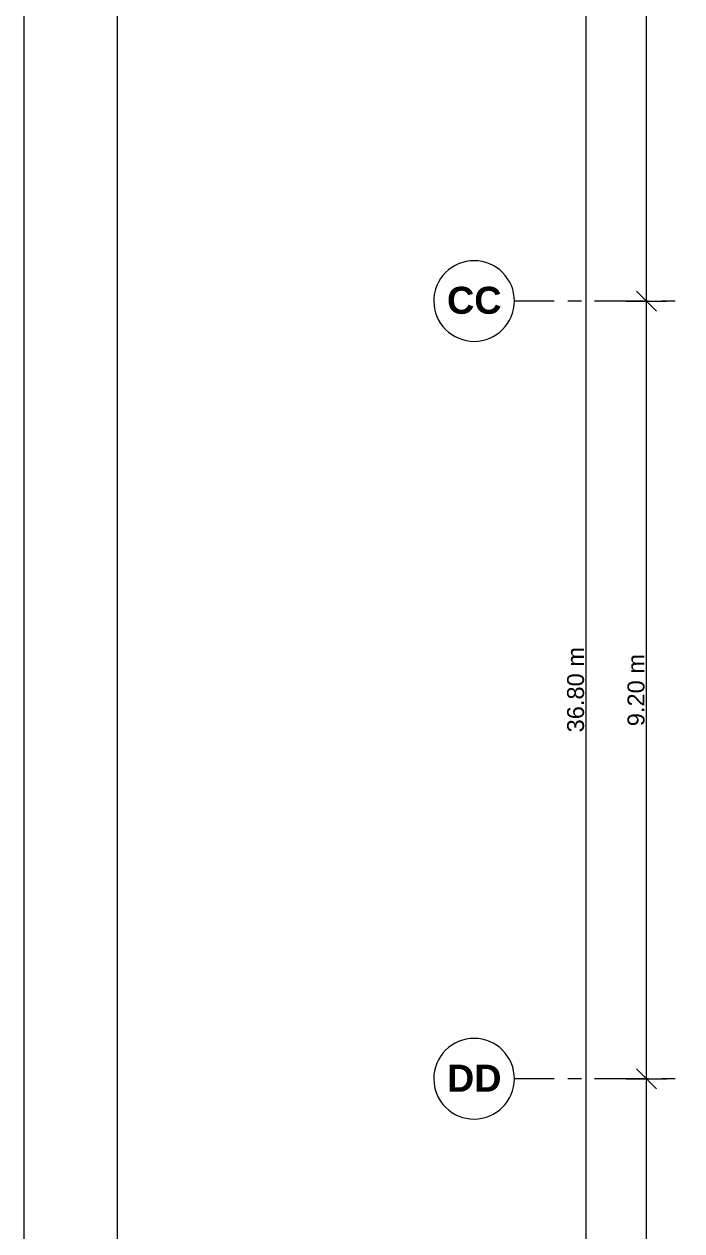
# Model space of a CAD drawing. Header units: metres. Extents: x -2 to 237, y -8 to 52.
# Drawn here: x -2.09 to 5.69, y 22.65 to 36.92 of the extents above; entities that cross this region are included whole.
import ezdxf

# ---------------------------------------------------------------- set-up
doc = ezdxf.new("R2010")
doc.units = ezdxf.units.M
for name, color, linetype, lineweight in [('HVAC - Ductos', 5, 'Continuous', 0), ('PDF3_Text', 7, 'Continuous', 0), ('pie de plano', 7, 'Continuous', 0)]:
    doc.layers.add(name, color=color, linetype=linetype, lineweight=lineweight)
doc.layers.add('PDF3_Geometry', color=7, linetype='Continuous', lineweight=0, true_color=0xaaaaaa)
doc.styles.add('PDF Helvetica', font='')
doc.styles.add('PDF Helvetica Bold', font='')
doc.styles.get('PDF Helvetica').set_extended_font_data('Helvetica')
doc.styles.get('PDF Helvetica Bold').set_extended_font_data('Helvetica', bold=True)

msp = doc.modelspace()

# ---------------------------------------------------------------- linework, layer by layer
at = {"layer": 'HVAC - Ductos', "color": 252, "lineweight": 0, "true_color": 0x939598}
for points in [[(4.561, 10.405), (4.561, 47.682)], [(5.276, 10.405), (5.276, 15.241), (5.276, 24.444), (5.276, 33.643), (5.276, 42.842), (5.276, 47.682)], [(5.156, 33.762), (5.276, 33.643), (5.395, 33.524)], [(5.037, 33.643), (5.276, 33.643), (5.514, 33.643)], [(5.156, 24.563), (5.276, 24.444), (5.395, 24.325)], [(5.037, 24.444), (5.276, 24.444), (5.514, 24.444)]]:
    msp.add_lwpolyline(points, dxfattribs=at)
at = {"layer": 'PDF3_Geometry', "lineweight": 0}
for points in [[(3.236, 34.12, 0.418271), (2.759, 33.643, 0.414665), (3.236, 33.166, 0.411075), (3.713, 33.643, 0.41469)], [(3.236, 24.921, 0.418241), (2.759, 24.444, 0.414665), (3.236, 23.967, 0.411075), (3.713, 24.444, 0.414661)]]:
    msp.add_lwpolyline(points, format="xyb", close=True, dxfattribs=at)
for points in [[(4.185, 33.643), (3.713, 33.643)], [(4.185, 24.444), (3.713, 24.444)]]:
    msp.add_lwpolyline(points, dxfattribs=at)
at = {"layer": 'PDF3_Geometry', "color": 252, "lineweight": 0, "true_color": 0x939598}
for points in [[(4.506, 33.643), (4.345, 33.643)], [(5.299, 33.643), (4.661, 33.643)], [(5.615, 33.643), (5.459, 33.643)], [(4.506, 24.444), (4.345, 24.444)], [(5.299, 24.444), (4.661, 24.444)], [(5.615, 24.444), (5.459, 24.444)]]:
    msp.add_lwpolyline(points, dxfattribs=at)
at = {"layer": 'pie de plano', "color": 7, "lineweight": 9}
msp.add_lwpolyline([(87.914, 52.159), (87.914, -7.842), (-2.09, -7.842), (-2.09, 52.159)], close=True, dxfattribs=at)
msp.add_lwpolyline([(87.437, 51.348), (-0.99, 51.348), (-0.99, -7.177), (87.437, -7.177)], dxfattribs=at)

# ---------------------------------------------------------------- texts
at = {"layer": 'PDF3_Text', "color": 253, "lineweight": 0, "true_color": 0xaaaaaa, "char_height": 0.3202, "attachment_point": 4, "style": 'PDF Helvetica Bold'}
for s, insert in [('CC', (2.915, 33.65)), ('DD', (2.915, 24.451))]:
    msp.add_mtext(s, dxfattribs=dict(at, insert=insert))
at = {"layer": 'PDF3_Text', "color": 252, "lineweight": 0, "true_color": 0x939598, "char_height": 0.2001, "attachment_point": 4, "rotation": 90, "style": 'PDF Helvetica'}
for s, insert in [('36.80 m', (4.438, 28.541)), ('9.20 m', (5.153, 28.614))]:
    msp.add_mtext(s, dxfattribs=dict(at, insert=insert))

doc.saveas('drawing.dxf')
